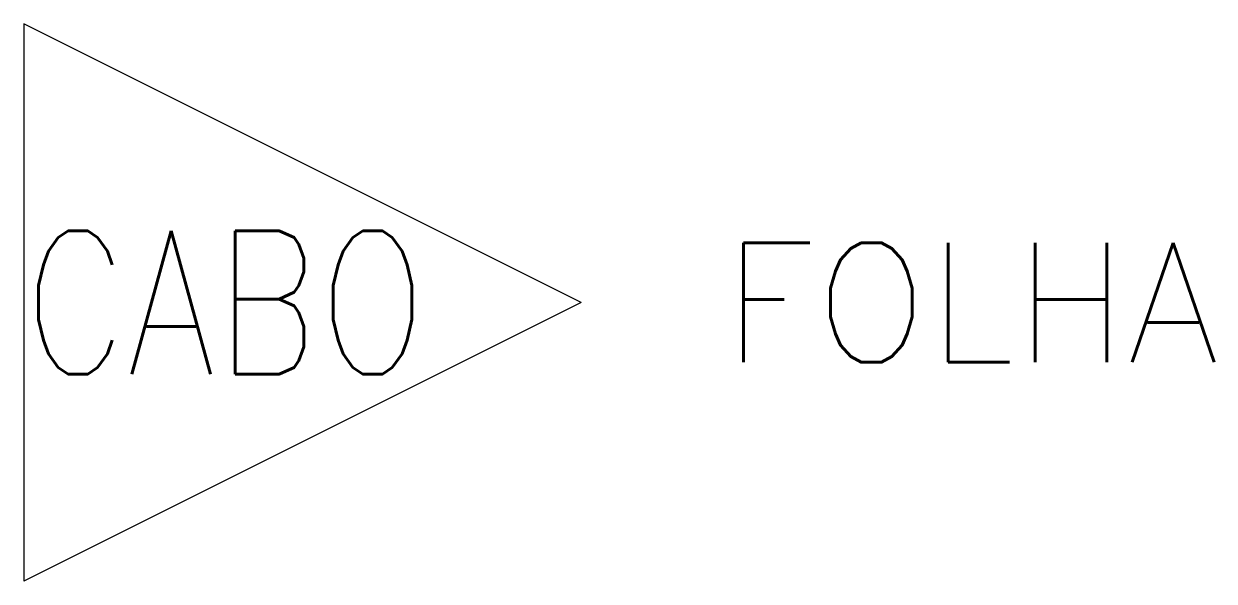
# Model space of a CAD drawing. Header units: millimetres. Extents: x 220.5 to 235.5, y 181.5 to 188.5.
import ezdxf
from ezdxf.enums import TextEntityAlignment as Align

# ---------------------------------------------------------------- set-up
doc = ezdxf.new("R2010")
doc.units = ezdxf.units.MM
doc.header["$MEASUREMENT"] = 0
doc.layers.get('0').update_dxf_attribs({"linetype": 'CONTINUOUS'})
doc.styles.add('ROMANS', font='romans')

msp = doc.modelspace()

# ---------------------------------------------------------------- linework, layer by layer
at = {"color": 7}
for p, q in [((220.514, 188.5), (220.514, 181.5)), ((227.514, 185), (220.514, 188.5)), ((227.514, 185), (220.514, 181.5))]:
    msp.add_line(p, q, dxfattribs=at)

# ---------------------------------------------------------------- texts
at = {"color": 7, "lineweight": -3, "style": 'ROMANS', "width": 0.8}
msp.add_attdef('CABO', text='', height=1.8, dxfattribs=at).set_placement((220.514, 185), align=Align.MIDDLE_LEFT)
at = {"color": 7, "lineweight": -3, "style": 'ROMANS'}
msp.add_attdef('FOLHA', text='', height=1.5, dxfattribs=at).set_placement((229.296, 185), align=Align.MIDDLE_LEFT)

doc.saveas('drawing.dxf')
